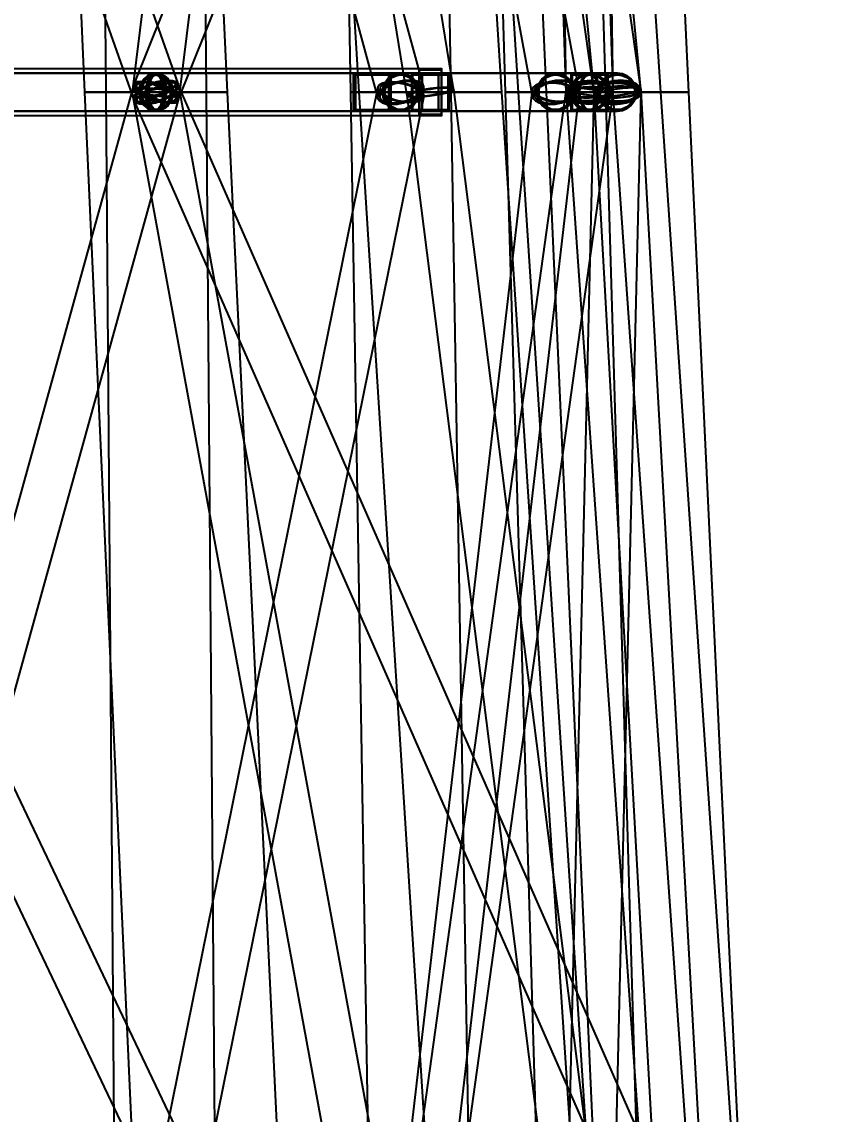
# Model space of a CAD drawing. Header units: millimetres. Extents: x -123812 to 252100, y -3000 to 639000.
# Drawn here: x 15920 to 24504, y 139013 to 150756 of the extents above; entities that cross this region are included whole.
import ezdxf

# ---------------------------------------------------------------- set-up
doc = ezdxf.new("R2010")
doc.units = ezdxf.units.MM
doc.layers.add('D-STR-DIM', color=7, linetype='Continuous', lineweight=13)
doc.layers.add('D-STR-STRC', color=7, linetype='Continuous', lineweight=25)
doc.styles.add('OpenSansCondensed-Light', font='OpenSansCondensed-Light.ttf')
doc.styles.add('TOWER_UNICODE', font='Arial Unicode.ttf')
doc.dimstyles.new('EZDXF', dxfattribs={"dimtxt": 0.25, "dimasz": 0.175, "dimexe": 0.375, "dimexo": 0.125, "dimgap": 0.1, "dimtad": 1, "dimlfac": 100, "dimzin": 12, "dimdsep": 46, "dimtxsty": 'OpenSansCondensed-Light', "dimblk": 'ARCHTICK', "dimcen": 2.5, "dimazin": 3, "dimtfac": 0.5, "dimtmove": 2, "dimatfit": 3})

# ---------------------------------------------------------------- blocks, each defined once
blk = doc.blocks.new('_ARCHTICK')
at = {"color": 0, "linetype": 'BYBLOCK', "const_width": 0.15}
blk.add_lwpolyline([(-0.5, -0.5), (0.5, 0.5)], dxfattribs=at)

msp = doc.modelspace()

# ---------------------------------------------------------------- linework, layer by layer
at = {"layer": 'D-STR-STRC'}
for points in [[(16002, 174960), (20061.5, 149960), (20070.1, 149952.6), (20095.1, 149948.4), (20135, 149947.8), (20186.9, 149950.7), (20247.4, 149956.9), (20312.3, 149966.1), (20377.2, 149977.6), (20437.7, 149990.6), (20489.6, 150004.3), (20529.5, 150017.7), (20554.6, 150029.9), (20563.1, 150040), (16503.6, 175040)], [(20200.5, 175030.4), (17110.6, 150030.4), (17119.1, 150019.1), (17144.3, 150006.5), (17184.4, 149993.5), (17236.6, 149980.9), (17297.4, 149969.6), (17362.7, 149960.4), (17427.9, 149953.9), (17488.7, 149950.5), (17541, 149950.5), (17581, 149953.9), (17606.2, 149960.4), (17614.8, 149969.6), (20704.7, 174969.6)], [(18537.9, 174965.2), (22072.9, 149965.2), (22081.5, 149956.8), (22106.6, 149951.3), (22146.6, 149949.2), (22198.7, 149950.5), (22259.3, 149955.2), (22324.4, 149962.9), (22389.6, 149973.2), (22450.2, 149985.3), (22502.3, 149998.4), (22542.3, 150011.6), (22567.4, 150024), (22576, 150034.8), (19041.1, 175034.8)], [(20943.6, 174992.1), (21770, 149992.1), (21778.6, 149976.6), (21804, 149962.6), (21844.3, 149951.3), (21896.9, 149943.2), (21958.1, 149939), (22023.8, 149939), (22089.5, 149943.1), (22150.8, 149951.1), (22203.3, 149962.4), (22243.7, 149976.3), (22269.1, 149991.8), (22277.7, 150007.9), (21451.3, 175007.9)], [(13590.2, 159907.4), (17128.4, 149907.4), (17150.7, 149886.5), (17187.4, 149873.5), (17236.3, 149869), (17293.8, 149873.5), (17356.2, 149886.5), (17419.1, 149907.4), (17478.2, 149934.5), (17529.6, 149966.1), (17569.7, 150000), (17595.8, 150033.9), (17606.1, 150065.5), (17599.9, 150092.6), (14061.7, 160092.6)], [(17023, 159933.6), (19749.5, 149933.6), (19765.7, 149906), (19797.6, 149884.9), (19842.8, 149871.6), (19898.5, 149867.1), (19960.6, 149871.6), (20025.1, 149884.9), (20087.5, 149906), (20143.6, 149933.6), (20189.5, 149965.6), (20222.2, 150000), (20239.3, 150034.4), (20239.8, 150066.4), (17513.3, 160066.4)], [(21149.4, 160102.5), (17132.1, 150102.5), (17125.3, 150083.7), (17134.7, 150059.2), (17159.6, 150030.6), (17198.3, 150000), (17248.3, 149969.4), (17306, 149940.8), (17367.6, 149916.3), (17428.9, 149897.5), (17485.6, 149885.6), (17534, 149881.6), (17570.7, 149885.6), (17593.2, 149897.5), (21610.5, 159897.5)], [(19562.9, 159965.5), (21408.5, 149965.5), (21417.1, 149933.4), (21442.2, 149905.9), (21482, 149884.7), (21534, 149871.4), (21594.5, 149866.9), (21659.4, 149871.4), (21724.4, 149884.7), (21784.9, 149905.9), (21836.8, 149933.4), (21876.6, 149965.5), (21901.7, 150000), (21910.2, 150034.5), (20064.6, 160034.5)], [(21108.2, 159966), (22073.3, 149966), (22090, 149934.3), (22122.6, 149907), (22169, 149886.1), (22226.1, 149873), (22289.8, 149868.5), (22355.9, 149873), (22419.8, 149886.1), (22477.2, 149907), (22524.3, 149934.3), (22557.7, 149966), (22575.2, 150000), (22575.6, 150034), (21610.5, 160034)], [(21615.7, 160000), (21769.9, 150000), (21777.1, 149966.9), (21801, 149936.1), (21840.2, 149909.7), (21891.8, 149889.4), (21952.5, 149876.6), (22018, 149872.3), (22083.9, 149876.6), (22145.8, 149889.4), (22199.3, 149909.7), (22240.8, 149936.1), (22267.6, 149966.9), (22277.7, 150000), (22123.6, 160000)], [(11994.6, 149796.8), (17362.7, 149796.8), (17383.6, 149803.7), (17403.2, 149824), (17419.9, 149856.3), (17432.8, 149898.4), (17440.9, 149947.4), (17443.6, 150000), (17440.9, 150052.6), (17432.8, 150101.6), (17419.9, 150143.7), (17403.2, 150176), (17383.6, 150196.3), (17362.7, 150203.2), (11994.6, 150203.2)], [(13867.9, 149796.8), (17364.2, 149796.8), (17407.4, 149803.7), (17447.7, 149824), (17482.3, 149856.3), (17508.9, 149898.4), (17525.6, 149947.4), (17531.3, 150000), (17525.6, 150052.6), (17508.9, 150101.6), (17482.3, 150143.7), (17447.7, 150176), (17407.4, 150196.3), (17364.2, 150203.2), (13867.9, 150203.2)], [(18173.2, 137610.1), (12223.4, 150110.1), (12209.7, 150114), (12181.4, 150110.1), (12140.4, 150098.7), (12089.4, 150080.6), (12032, 150057), (11972, 150029.5), (11913.6, 150000), (11860.7, 149970.5), (11816.9, 149943), (11785.2, 149919.4), (11767.8, 149901.3), (11765.8, 149889.9), (17715.7, 137389.9)], [(14146, 137442.7), (17610.3, 149942.7), (17601.5, 149970.4), (17576.5, 150000), (17537.1, 150029.6), (17485.9, 150057.3), (17426.4, 150081), (17362.6, 150099.2), (17299, 150110.6), (17239.8, 150114.5), (17189, 150110.6), (17150.3, 150099.2), (17126, 150081), (17118.1, 150057.3), (13653.8, 137557.3)], [(23088.9, 137596), (17595.7, 150096), (17590.6, 150107), (17569.9, 150110.8), (17535.1, 150107), (17488.5, 150096), (17433.4, 150078.3), (17373.4, 150055.4), (17312.7, 150028.7), (17255.5, 150000), (17205.5, 149971.3), (17166.2, 149944.6), (17140.4, 149921.7), (17129.6, 149904), (22622.8, 137404)], [(17710.4, 137443.9), (20242, 149943.9), (20242.5, 149971), (20226.1, 150000), (20194, 150029), (20148.3, 150056.1), (20092.1, 150079.4), (20029.2, 150097.2), (19964, 150108.4), (19900.9, 150112.2), (19844.2, 150108.4), (19797.7, 150097.2), (19764.6, 150079.4), (19747.2, 150056.1), (17215.7, 137556.1)], [(20456, 137471.9), (21911.8, 149971.9), (21905.6, 150000), (21882.5, 150028.1), (21844.3, 150054.3), (21793.5, 150076.8), (21733.5, 150094.1), (21668.5, 150104.9), (21602.9, 150108.6), (21541.1, 150104.9), (21487.3, 150094.1), (21445.3, 150076.8), (21417.9, 150054.3), (21407, 150028.1), (19951.2, 137528.1)], [(23152, 137525.6), (22275.8, 150025.6), (22260.1, 150049.5), (22228.4, 150070), (22182.6, 150085.7), (22126.1, 150095.6), (22062.6, 150099), (21996.4, 150095.6), (21932.1, 150085.7), (21874.1, 150070), (21826.3, 150049.5), (21791.9, 150025.6), (21773.3, 150000), (21771.9, 149974.4), (22648, 137474.4)], [(22280.3, 137500), (22578.1, 150000), (22566.3, 150026.9), (22538, 150052), (22495.1, 150073.5), (22440.6, 150090.1), (22378.2, 150100.5), (22312.1, 150104), (22246.9, 150100.5), (22187, 150090.1), (22136.4, 150073.5), (22098.6, 150052), (22076.3, 150026.9), (22070.8, 150000), (21773, 137500)], [(22207.8, 125045.2), (17612.6, 150045.2), (17604, 150051.7), (17579.1, 150054.7), (17539.4, 150053.9), (17487.6, 150049.5), (17427.4, 150041.7), (17362.7, 150031), (17298, 150018.3), (17237.7, 150004.2), (17186, 149989.9), (17146.3, 149976.3), (17121.3, 149964.3), (17112.8, 149954.8), (21708.1, 124954.8)], [(18795.4, 124965.7), (22275.5, 149965.7), (22266.9, 149976.5), (22241.7, 149988.9), (22201.8, 150002), (22149.6, 150015), (22089, 150027), (22023.8, 150037.1), (21958.7, 150044.7), (21898, 150049.3), (21845.9, 150050.5), (21805.9, 150048.3), (21780.8, 150042.7), (21772.2, 150034.3), (18292.1, 125034.3)], [(23735.3, 125031.2), (20564.3, 150031.2), (20555.8, 150040.2), (20530.6, 150046.5), (20490.5, 150049.6), (20438.3, 150049.3), (20377.6, 150045.6), (20312.3, 150038.9), (20247.1, 150029.5), (20186.3, 150018.1), (20134.1, 150005.4), (20094.1, 149992.4), (20068.9, 149979.9), (20060.3, 149968.8), (23231.3, 124968.8)], [(23971.5, 125013.2), (22578.1, 150013.2), (22569.4, 150029.4), (22544.1, 150043.6), (22503.8, 150054.8), (22451.3, 150062.2), (22390.1, 150065.5), (22324.4, 150064.2), (22258.8, 150058.6), (22197.6, 150049), (22145.1, 150036.1), (22104.8, 150020.7), (22079.5, 150003.8), (22070.8, 149986.8), (23464.3, 124986.8)]]:
    msp.add_lwpolyline(points, dxfattribs=at)
for points in [[(16155.1, 160000), (16594.8, 150000), (18130.6, 150000), (17664.5, 160000)], [(16728.5, 160000), (16823.6, 150000), (17904.8, 150000), (17807.8, 160000)], [(18933.1, 160000), (19544.4, 150000), (21080.2, 150000), (20442.5, 160000)], [(19274.1, 160000), (19454, 150000), (20535.2, 150000), (20353.4, 160000)], [(20625.2, 160000), (21255.9, 150000), (22791.8, 150000), (22134.6, 160000)], [(20819.7, 160000), (21118.8, 150000), (22200, 150000), (21899, 160000)], [(21114.9, 160000), (21556.5, 150000), (23092.4, 150000), (22624.4, 160000)], [(5244.4, 149750), (20437.3, 149750), (20437.3, 150250), (5244.4, 150250)], [(10812.8, 149800), (20401.9, 149800), (20401.9, 150200), (10812.8, 150200)], [(15466.5, 149800), (19873, 149800), (19873, 150200), (15466.5, 150200)], [(17180.5, 150000), (17186.8, 149947.4), (17205.1, 149898.4), (17234.3, 149856.3), (17272.3, 149824), (17316.6, 149803.7), (17364.2, 149796.8), (19994.6, 149796.8), (20042.1, 149803.7), (20086.4, 149824), (20124.5, 149856.3), (20153.7, 149898.4), (20172, 149947.4), (20178.3, 150000), (20172, 150052.6), (20153.7, 150101.6), (20124.5, 150143.7), (20086.4, 150176), (20042.1, 150196.3), (19994.6, 150203.2), (17364.2, 150203.2), (17316.6, 150196.3), (17272.3, 150176), (17234.3, 150143.7), (17205.1, 150101.6), (17186.8, 150052.6)], [(17547.8, 150000), (17541.6, 149947.4), (17523.2, 149898.4), (17494, 149856.3), (17456, 149824), (17411.7, 149803.7), (17364.2, 149796.8), (17316.6, 149803.7), (17272.3, 149824), (17234.3, 149856.3), (17205.1, 149898.4), (17186.8, 149947.4), (17180.5, 150000), (17186.8, 150052.6), (17205.1, 150101.6), (17234.3, 150143.7), (17272.3, 150176), (17316.6, 150196.3), (17364.2, 150203.2), (17411.7, 150196.3), (17456, 150176), (17494, 150143.7), (17523.2, 150101.6), (17541.6, 150052.6)], [(17531.3, 150000), (17525.6, 149947.4), (17508.9, 149898.4), (17482.3, 149856.3), (17447.7, 149824), (17407.4, 149803.7), (17364.2, 149796.8), (17320.9, 149803.7), (17280.6, 149824), (17246, 149856.3), (17219.4, 149898.4), (17202.7, 149947.4), (17197, 150000), (17202.7, 150052.6), (17219.4, 150101.6), (17246, 150143.7), (17280.6, 150176), (17320.9, 150196.3), (17364.2, 150203.2), (17407.4, 150196.3), (17447.7, 150176), (17482.3, 150143.7), (17508.9, 150101.6), (17525.6, 150052.6)], [(17251.7, 150000), (17255.5, 149947.4), (17266.6, 149898.4), (17284.2, 149856.3), (17307.2, 149824), (17334, 149803.7), (17362.7, 149796.8), (22023.8, 149796.8), (22052.6, 149803.7), (22079.3, 149824), (22102.3, 149856.3), (22119.9, 149898.4), (22131, 149947.4), (22134.8, 150000), (22131, 150052.6), (22119.9, 150101.6), (22102.3, 150143.7), (22079.3, 150176), (22052.6, 150196.3), (22023.8, 150203.2), (17362.7, 150203.2), (17334, 150196.3), (17307.2, 150176), (17284.2, 150143.7), (17266.6, 150101.6), (17255.5, 150052.6)], [(17473.6, 150000), (17469.9, 149947.4), (17458.8, 149898.4), (17441.1, 149856.3), (17418.2, 149824), (17391.4, 149803.7), (17362.7, 149796.8), (17334, 149803.7), (17307.2, 149824), (17284.2, 149856.3), (17266.6, 149898.4), (17255.5, 149947.4), (17251.7, 150000), (17255.5, 150052.6), (17266.6, 150101.6), (17284.2, 150143.7), (17307.2, 150176), (17334, 150196.3), (17362.7, 150203.2), (17391.4, 150196.3), (17418.2, 150176), (17441.1, 150143.7), (17458.8, 150101.6), (17469.9, 150052.6)], [(17443.6, 150000), (17440.9, 149947.4), (17432.8, 149898.4), (17419.9, 149856.3), (17403.2, 149824), (17383.6, 149803.7), (17362.7, 149796.8), (17341.7, 149803.7), (17322.2, 149824), (17305.4, 149856.3), (17292.6, 149898.4), (17284.5, 149947.4), (17281.7, 150000), (17284.5, 150052.6), (17292.6, 150101.6), (17305.4, 150143.7), (17322.2, 150176), (17341.7, 150196.3), (17362.7, 150203.2), (17383.6, 150196.3), (17403.2, 150176), (17419.9, 150143.7), (17432.8, 150101.6), (17440.9, 150052.6)], [(19487.3, 149800), (20512, 149800), (20512, 150200), (19487.3, 150200)], [(19487.3, 150200), (19886.5, 150200), (19886.5, 149800), (19487.3, 149800)], [(19490.9, 149800), (22219.8, 149800), (22219.8, 150200), (19490.9, 150200)], [(19490.9, 150200), (19882.9, 150200), (19882.9, 149800), (19490.9, 149800)], [(19500.8, 150200), (19873, 150200), (19873, 149800), (19500.8, 149800)], [(19799.3, 150000), (19805.9, 149947.4), (19825.4, 149898.4), (19856.5, 149856.3), (19896.9, 149824), (19944, 149803.7), (19994.6, 149796.8), (21659.4, 149796.8), (21709.9, 149803.7), (21757.1, 149824), (21797.5, 149856.3), (21828.6, 149898.4), (21848.1, 149947.4), (21854.7, 150000), (21848.1, 150052.6), (21828.6, 150101.6), (21797.5, 150143.7), (21757.1, 150176), (21709.9, 150196.3), (21659.4, 150203.2), (19994.6, 150203.2), (19944, 150196.3), (19896.9, 150176), (19856.5, 150143.7), (19825.4, 150101.6), (19805.9, 150052.6)], [(20190, 150000), (20183.3, 149947.4), (20163.8, 149898.4), (20132.7, 149856.3), (20092.3, 149824), (20045.2, 149803.7), (19994.6, 149796.8), (19944, 149803.7), (19896.9, 149824), (19856.5, 149856.3), (19825.4, 149898.4), (19805.9, 149947.4), (19799.3, 150000), (19805.9, 150052.6), (19825.4, 150101.6), (19856.5, 150143.7), (19896.9, 150176), (19944, 150196.3), (19994.6, 150203.2), (20045.2, 150196.3), (20092.3, 150176), (20132.7, 150143.7), (20163.8, 150101.6), (20183.3, 150052.6)], [(20178.3, 150000), (20172, 149947.4), (20153.7, 149898.4), (20124.5, 149856.3), (20086.4, 149824), (20042.1, 149803.7), (19994.6, 149796.8), (19947.1, 149803.7), (19902.8, 149824), (19864.7, 149856.3), (19835.6, 149898.4), (19817.2, 149947.4), (19811, 150000), (19817.2, 150052.6), (19835.6, 150101.6), (19864.7, 150143.7), (19902.8, 150176), (19947.1, 150196.3), (19994.6, 150203.2), (20042.1, 150196.3), (20086.4, 150176), (20124.5, 150143.7), (20153.7, 150101.6), (20172, 150052.6)], [(20112.7, 150200), (20512, 150200), (20512, 149800), (20112.7, 149800)], [(20437.3, 150250), (20187.3, 150250), (20187.3, 149750), (20437.3, 149750)], [(20431.3, 150238), (20193.3, 150238), (20193.3, 149762), (20431.3, 149762)], [(20222.8, 150200), (20401.9, 150200), (20401.9, 149800), (20222.8, 149800)], [(21457.5, 150000), (21464.4, 149947.4), (21484.6, 149898.4), (21516.6, 149856.3), (21558.4, 149824), (21607.1, 149803.7), (21659.4, 149796.8), (22324.4, 149796.8), (22376.7, 149803.7), (22425.4, 149824), (22467.2, 149856.3), (22499.3, 149898.4), (22519.4, 149947.4), (22526.3, 150000), (22519.4, 150052.6), (22499.3, 150101.6), (22467.2, 150143.7), (22425.4, 150176), (22376.7, 150196.3), (22324.4, 150203.2), (21659.4, 150203.2), (21607.1, 150196.3), (21558.4, 150176), (21516.6, 150143.7), (21484.6, 150101.6), (21464.4, 150052.6)], [(21861.3, 150000), (21854.4, 149947.4), (21834.2, 149898.4), (21802.1, 149856.3), (21760.3, 149824), (21711.6, 149803.7), (21659.4, 149796.8), (21607.1, 149803.7), (21558.4, 149824), (21516.6, 149856.3), (21484.6, 149898.4), (21464.4, 149947.4), (21457.5, 150000), (21464.4, 150052.6), (21484.6, 150101.6), (21516.6, 150143.7), (21558.4, 150176), (21607.1, 150196.3), (21659.4, 150203.2), (21711.6, 150196.3), (21760.3, 150176), (21802.1, 150143.7), (21834.2, 150101.6), (21854.4, 150052.6)], [(21854.7, 150000), (21848.1, 149947.4), (21828.6, 149898.4), (21797.5, 149856.3), (21757.1, 149824), (21709.9, 149803.7), (21659.4, 149796.8), (21608.8, 149803.7), (21561.7, 149824), (21521.3, 149856.3), (21490.2, 149898.4), (21470.7, 149947.4), (21464, 150000), (21470.7, 150052.6), (21490.2, 150101.6), (21521.3, 150143.7), (21561.7, 150176), (21608.8, 150196.3), (21659.4, 150203.2), (21709.9, 150196.3), (21757.1, 150176), (21797.5, 150143.7), (21828.6, 150101.6), (21848.1, 150052.6)], [(21820.9, 150000), (21827.8, 149947.4), (21848.1, 149898.4), (21880.4, 149856.3), (21922.4, 149824), (21971.3, 149803.7), (22023.8, 149796.8), (22324.4, 149796.8), (22377, 149803.7), (22425.9, 149824), (22467.9, 149856.3), (22500.2, 149898.4), (22520.4, 149947.4), (22527.3, 150000), (22520.4, 150052.6), (22500.2, 150101.6), (22467.9, 150143.7), (22425.9, 150176), (22377, 150196.3), (22324.4, 150203.2), (22023.8, 150203.2), (21971.3, 150196.3), (21922.4, 150176), (21880.4, 150143.7), (21848.1, 150101.6), (21827.8, 150052.6)], [(22226.7, 150000), (22219.8, 149947.4), (22199.6, 149898.4), (22167.3, 149856.3), (22125.3, 149824), (22076.4, 149803.7), (22023.8, 149796.8), (21971.3, 149803.7), (21922.4, 149824), (21880.4, 149856.3), (21848.1, 149898.4), (21827.8, 149947.4), (21820.9, 150000), (21827.8, 150052.6), (21848.1, 150101.6), (21880.4, 150143.7), (21922.4, 150176), (21971.3, 150196.3), (22023.8, 150203.2), (22076.4, 150196.3), (22125.3, 150176), (22167.3, 150143.7), (22199.6, 150101.6), (22219.8, 150052.6)], [(21827.8, 150200), (22219.8, 150200), (22219.8, 149800), (21827.8, 149800)], [(22134.8, 150000), (22131, 149947.4), (22119.9, 149898.4), (22102.3, 149856.3), (22079.3, 149824), (22052.6, 149803.7), (22023.8, 149796.8), (21995.1, 149803.7), (21968.4, 149824), (21945.4, 149856.3), (21927.7, 149898.4), (21916.7, 149947.4), (21912.9, 150000), (21916.7, 150052.6), (21927.7, 150101.6), (21945.4, 150143.7), (21968.4, 150176), (21995.1, 150196.3), (22023.8, 150203.2), (22052.6, 150196.3), (22079.3, 150176), (22102.3, 150143.7), (22119.9, 150101.6), (22131, 150052.6)], [(22527.3, 150000), (22520.4, 149947.4), (22500.2, 149898.4), (22467.9, 149856.3), (22425.9, 149824), (22377, 149803.7), (22324.4, 149796.8), (22271.9, 149803.7), (22223, 149824), (22181, 149856.3), (22148.7, 149898.4), (22128.5, 149947.4), (22121.5, 150000), (22128.5, 150052.6), (22148.7, 150101.6), (22181, 150143.7), (22223, 150176), (22271.9, 150196.3), (22324.4, 150203.2), (22377, 150196.3), (22425.9, 150176), (22467.9, 150143.7), (22500.2, 150101.6), (22520.4, 150052.6)], [(22526.3, 150000), (22519.4, 149947.4), (22499.3, 149898.4), (22467.2, 149856.3), (22425.4, 149824), (22376.7, 149803.7), (22324.4, 149796.8), (22272.2, 149803.7), (22223.5, 149824), (22181.7, 149856.3), (22149.6, 149898.4), (22129.4, 149947.4), (22122.6, 150000), (22129.4, 150052.6), (22149.6, 150101.6), (22181.7, 150143.7), (22223.5, 150176), (22272.2, 150196.3), (22324.4, 150203.2), (22376.7, 150196.3), (22425.4, 150176), (22467.2, 150143.7), (22499.3, 150101.6), (22519.4, 150052.6)], [(17151.8, 150000), (17191.2, 149970.4), (17242.5, 149942.7), (17302, 149919), (17365.7, 149900.8), (17429.4, 149889.4), (17488.6, 149885.5), (17539.3, 149889.4), (17578.1, 149900.8), (17602.3, 149919), (17610.3, 149942.7), (17601.5, 149970.4), (17576.5, 150000), (17537.1, 150029.6), (17485.9, 150057.3), (17426.4, 150081), (17362.6, 150099.2), (17299, 150110.6), (17239.8, 150114.5), (17189, 150110.6), (17150.3, 150099.2), (17126, 150081), (17118.1, 150057.3), (17126.8, 150029.6)], [(17569.7, 150000), (17529.6, 149966.1), (17478.2, 149934.5), (17419.1, 149907.4), (17356.2, 149886.5), (17293.8, 149873.5), (17236.3, 149869), (17187.4, 149873.5), (17150.7, 149886.5), (17128.4, 149907.4), (17122.2, 149934.5), (17132.6, 149966.1), (17158.6, 150000), (17198.8, 150033.9), (17250.1, 150065.5), (17309.3, 150092.6), (17372.2, 150113.5), (17434.5, 150126.5), (17492, 150131), (17540.9, 150126.5), (17577.7, 150113.5), (17599.9, 150092.6), (17606.1, 150065.5), (17595.8, 150033.9)], [(17527.1, 150000), (17565.8, 149969.4), (17590.7, 149940.8), (17600, 149916.3), (17593.2, 149897.5), (17570.7, 149885.6), (17534, 149881.6), (17485.6, 149885.6), (17428.9, 149897.5), (17367.6, 149916.3), (17306, 149940.8), (17248.3, 149969.4), (17198.3, 150000), (17159.6, 150030.6), (17134.7, 150059.2), (17125.3, 150083.7), (17132.1, 150102.5), (17154.7, 150114.4), (17191.4, 150118.4), (17239.7, 150114.4), (17296.5, 150102.5), (17357.8, 150083.7), (17419.4, 150059.2), (17477.1, 150030.6)], [(17255.5, 150000), (17205.5, 149971.3), (17166.2, 149944.6), (17140.4, 149921.7), (17129.6, 149904), (17134.8, 149893), (17155.5, 149889.2), (17190.3, 149893), (17236.9, 149904), (17292, 149921.7), (17351.9, 149944.6), (17412.6, 149971.3), (17469.9, 150000), (17519.9, 150028.7), (17559.1, 150055.4), (17585, 150078.3), (17595.7, 150096), (17590.6, 150107), (17569.9, 150110.8), (17535.1, 150107), (17488.5, 150096), (17433.4, 150078.3), (17373.4, 150055.4), (17312.7, 150028.7)], [(17172.7, 150000), (17208.3, 149973.3), (17254.4, 149948.4), (17308.1, 149927), (17365.6, 149910.6), (17422.9, 149900.3), (17476.3, 149896.8), (17522, 149900.3), (17557, 149910.6), (17578.8, 149927), (17586, 149948.4), (17578.1, 149973.3), (17555.6, 150000), (17520.1, 150026.7), (17473.9, 150051.6), (17420.2, 150073), (17362.8, 150089.4), (17305.4, 150099.7), (17252, 150103.2), (17206.3, 150099.7), (17171.3, 150089.4), (17149.5, 150073), (17142.3, 150051.6), (17150.2, 150026.7)], [(17549.4, 150000), (17513.3, 149969.4), (17467, 149940.9), (17413.7, 149916.5), (17357, 149897.7), (17300.8, 149885.9), (17248.9, 149881.9), (17204.8, 149885.9), (17171.7, 149897.7), (17151.6, 149916.5), (17146.1, 149940.9), (17155.4, 149969.4), (17178.9, 150000), (17215, 150030.6), (17261.3, 150059.1), (17314.7, 150083.5), (17371.4, 150102.3), (17427.6, 150114.1), (17479.5, 150118.1), (17523.5, 150114.1), (17556.6, 150102.3), (17576.7, 150083.5), (17582.3, 150059.1), (17573, 150030.6)], [(17510.9, 150000), (17545.8, 149972.4), (17568.2, 149946.6), (17576.7, 149924.5), (17570.5, 149907.5), (17550.2, 149896.9), (17517.1, 149893.2), (17473.5, 149896.9), (17422.3, 149907.5), (17367.1, 149924.5), (17311.6, 149946.6), (17259.5, 149972.4), (17214.5, 150000), (17179.6, 150027.6), (17157.1, 150053.4), (17148.7, 150075.5), (17154.8, 150092.5), (17175.1, 150103.1), (17208.2, 150106.8), (17251.8, 150103.1), (17303, 150092.5), (17358.3, 150075.5), (17413.8, 150053.4), (17465.9, 150027.6)], [(17266, 150000), (17221, 149974.1), (17185.6, 149950.1), (17162.2, 149929.4), (17152.6, 149913.5), (17157.2, 149903.5), (17175.9, 149900.1), (17207.3, 149903.5), (17249.2, 149913.5), (17298.9, 149929.4), (17353, 149950.1), (17407.7, 149974.1), (17459.3, 150000), (17504.4, 150025.9), (17539.8, 150049.9), (17563.1, 150070.6), (17572.8, 150086.5), (17568.1, 150096.5), (17549.5, 150099.9), (17518.1, 150096.5), (17476.1, 150086.5), (17426.4, 150070.6), (17372.4, 150049.9), (17317.7, 150025.9)], [(17533.4, 150000), (17527.6, 149951.5), (17510.7, 149906.4), (17483.8, 149867.6), (17448.8, 149837.9), (17408, 149819.2), (17364.2, 149812.8), (17320.4, 149819.2), (17279.6, 149837.9), (17244.5, 149867.6), (17217.6, 149906.4), (17200.7, 149951.5), (17195, 150000), (17200.7, 150048.5), (17217.6, 150093.6), (17244.5, 150132.4), (17279.6, 150162.1), (17320.4, 150180.8), (17364.2, 150187.2), (17408, 150180.8), (17448.8, 150162.1), (17483.8, 150132.4), (17510.7, 150093.6), (17527.6, 150048.5)], [(17518.1, 150000), (17512.9, 149951.5), (17497.5, 149906.4), (17473, 149867.6), (17441.1, 149837.9), (17404, 149819.2), (17364.2, 149812.8), (17324.3, 149819.2), (17287.2, 149837.9), (17255.3, 149867.6), (17230.8, 149906.4), (17215.4, 149951.5), (17210.2, 150000), (17215.4, 150048.5), (17230.8, 150093.6), (17255.3, 150132.4), (17287.2, 150162.1), (17324.3, 150180.8), (17364.2, 150187.2), (17404, 150180.8), (17441.1, 150162.1), (17473, 150132.4), (17497.5, 150093.6), (17512.9, 150048.5)], [(17464.9, 150000), (17461.4, 149951.5), (17451.2, 149906.4), (17435, 149867.6), (17413.8, 149837.9), (17389.1, 149819.2), (17362.7, 149812.8), (17336.2, 149819.2), (17311.6, 149837.9), (17290.4, 149867.6), (17274.2, 149906.4), (17263.9, 149951.5), (17260.5, 150000), (17263.9, 150048.5), (17274.2, 150093.6), (17290.4, 150132.4), (17311.6, 150162.1), (17336.2, 150180.8), (17362.7, 150187.2), (17389.1, 150180.8), (17413.8, 150162.1), (17435, 150132.4), (17451.2, 150093.6), (17461.4, 150048.5)], [(17437.3, 150000), (17434.7, 149951.5), (17427.3, 149906.4), (17415.4, 149867.6), (17400, 149837.9), (17382, 149819.2), (17362.7, 149812.8), (17343.4, 149819.2), (17325.4, 149837.9), (17310, 149867.6), (17298.1, 149906.4), (17290.7, 149951.5), (17288.1, 150000), (17290.7, 150048.5), (17298.1, 150093.6), (17310, 150132.4), (17325.4, 150162.1), (17343.4, 150180.8), (17362.7, 150187.2), (17382, 150180.8), (17400, 150162.1), (17415.4, 150132.4), (17427.3, 150093.6), (17434.7, 150048.5)], [(19499.2, 150188), (19874.6, 150188), (19874.6, 149812), (19499.2, 149812)], [(19502.7, 150188), (19871.1, 150188), (19871.1, 149812), (19502.7, 149812)], [(19511.9, 150188), (19861.9, 150188), (19861.9, 149812), (19511.9, 149812)], [(19763.1, 150000), (19795.2, 149971), (19840.9, 149943.9), (19897.1, 149920.6), (19960, 149902.8), (20025.2, 149891.6), (20088.3, 149887.8), (20145, 149891.6), (20191.5, 149902.8), (20224.6, 149920.6), (20242, 149943.9), (20242.5, 149971), (20226.1, 150000), (20194, 150029), (20148.3, 150056.1), (20092.1, 150079.4), (20029.2, 150097.2), (19964, 150108.4), (19900.9, 150112.2), (19844.2, 150108.4), (19797.7, 150097.2), (19764.6, 150079.4), (19747.2, 150056.1), (19746.7, 150029)], [(20222.2, 150000), (20189.5, 149965.6), (20143.6, 149933.6), (20087.5, 149906), (20025.1, 149884.9), (19960.6, 149871.6), (19898.5, 149867.1), (19842.8, 149871.6), (19797.6, 149884.9), (19765.7, 149906), (19749.5, 149933.6), (19749.9, 149965.6), (19767, 150000), (19799.7, 150034.4), (19845.6, 150066.4), (19901.7, 150094), (19964.1, 150115.1), (20028.6, 150128.4), (20090.7, 150132.9), (20146.4, 150128.4), (20191.7, 150115.1), (20223.5, 150094), (20239.8, 150066.4), (20239.3, 150034.4)], [(19785.9, 150000), (19814.8, 149973.8), (19856.1, 149949.4), (19906.7, 149928.4), (19963.4, 149912.4), (20022.2, 149902.3), (20079.1, 149898.8), (20130.2, 149902.3), (20172.1, 149912.4), (20201.9, 149928.4), (20217.6, 149949.4), (20218.1, 149973.8), (20203.4, 150000), (20174.4, 150026.2), (20133.2, 150050.6), (20082.5, 150071.6), (20025.8, 150087.6), (19967.1, 150097.7), (19910.1, 150101.2), (19859, 150097.7), (19817.1, 150087.6), (19787.3, 150071.6), (19771.6, 150050.6), (19771.1, 150026.2)], [(20199.8, 150000), (20170.4, 149969), (20129, 149940.1), (20078.4, 149915.3), (20022.1, 149896.2), (19964, 149884.3), (19907.9, 149880.2), (19857.8, 149884.3), (19817, 149896.2), (19788.2, 149915.3), (19773.6, 149940.1), (19774, 149969), (19789.4, 150000), (19818.9, 150031), (19860.3, 150059.9), (19910.8, 150084.7), (19967.1, 150103.8), (20025.2, 150115.7), (20081.3, 150119.8), (20131.4, 150115.7), (20172.3, 150103.8), (20201, 150084.7), (20215.6, 150059.9), (20215.2, 150031)], [(20174.6, 150000), (20168.4, 149951.5), (20150.5, 149906.4), (20121.9, 149867.6), (20084.6, 149837.9), (20041.2, 149819.2), (19994.6, 149812.8), (19948, 149819.2), (19904.6, 149837.9), (19867.3, 149867.6), (19838.7, 149906.4), (19820.8, 149951.5), (19814.6, 150000), (19820.8, 150048.5), (19838.7, 150093.6), (19867.3, 150132.4), (19904.6, 150162.1), (19948, 150180.8), (19994.6, 150187.2), (20041.2, 150180.8), (20084.6, 150162.1), (20121.9, 150132.4), (20150.5, 150093.6), (20168.4, 150048.5)], [(20163.8, 150000), (20158, 149951.5), (20141.1, 149906.4), (20114.2, 149867.6), (20079.2, 149837.9), (20038.4, 149819.2), (19994.6, 149812.8), (19950.8, 149819.2), (19910, 149837.9), (19875, 149867.6), (19848.1, 149906.4), (19831.2, 149951.5), (19825.4, 150000), (19831.2, 150048.5), (19848.1, 150093.6), (19875, 150132.4), (19910, 150162.1), (19950.8, 150180.8), (19994.6, 150187.2), (20038.4, 150180.8), (20079.2, 150162.1), (20114.2, 150132.4), (20141.1, 150093.6), (20158, 150048.5)], [(20124.7, 150188), (20500, 150188), (20500, 149812), (20124.7, 149812)], [(20228.2, 150188), (20396.5, 150188), (20396.5, 149812), (20228.2, 149812)], [(21413.2, 150000), (21436.2, 149971.9), (21474.5, 149945.7), (21525.3, 149923.2), (21585.3, 149905.9), (21650.3, 149895.1), (21715.9, 149891.4), (21777.7, 149895.1), (21831.4, 149905.9), (21873.4, 149923.2), (21900.9, 149945.7), (21911.8, 149971.9), (21905.6, 150000), (21882.5, 150028.1), (21844.3, 150054.3), (21793.5, 150076.8), (21733.5, 150094.1), (21668.5, 150104.9), (21602.9, 150108.6), (21541.1, 150104.9), (21487.3, 150094.1), (21445.3, 150076.8), (21417.9, 150054.3), (21407, 150028.1)], [(21901.7, 150000), (21876.6, 149965.5), (21836.8, 149933.4), (21784.9, 149905.9), (21724.4, 149884.7), (21659.4, 149871.4), (21594.5, 149866.9), (21534, 149871.4), (21482, 149884.7), (21442.2, 149905.9), (21417.1, 149933.4), (21408.5, 149965.5), (21417.1, 150000), (21442.1, 150034.5), (21482, 150066.6), (21533.9, 150094.1), (21594.4, 150115.3), (21659.3, 150128.6), (21724.3, 150133.1), (21784.8, 150128.6), (21836.7, 150115.3), (21876.6, 150094.1), (21901.7, 150066.6), (21910.2, 150034.5)], [(21437.4, 150000), (21458.2, 149974.7), (21492.7, 149951), (21538.5, 149930.8), (21592.6, 149915.2), (21651.2, 149905.4), (21710.4, 149902.1), (21766.1, 149905.4), (21814.5, 149915.2), (21852.4, 149930.8), (21877.1, 149951), (21887, 149974.7), (21881.3, 150000), (21860.6, 150025.3), (21826.1, 150049), (21780.3, 150069.2), (21726.2, 150084.8), (21667.6, 150094.6), (21608.4, 150097.9), (21552.7, 150094.6), (21504.3, 150084.8), (21466.4, 150069.2), (21441.7, 150049), (21431.8, 150025.3)], [(21877.8, 150000), (21855.3, 149968.9), (21819.3, 149940), (21772.5, 149915.1), (21718, 149896.1), (21659.4, 149884.1), (21600.9, 149880), (21546.3, 149884.1), (21499.5, 149896.1), (21463.6, 149915.1), (21441, 149940), (21433.2, 149968.9), (21440.9, 150000), (21463.5, 150031.1), (21499.4, 150060), (21546.3, 150084.9), (21600.8, 150103.9), (21659.3, 150115.9), (21717.9, 150120), (21772.4, 150115.9), (21819.3, 150103.9), (21855.2, 150084.9), (21877.8, 150060), (21885.5, 150031.1)], [(21845.4, 150000), (21839, 149951.5), (21820.5, 149906.4), (21790.9, 149867.6), (21752.4, 149837.9), (21707.5, 149819.2), (21659.4, 149812.8), (21611.3, 149819.2), (21566.4, 149837.9), (21527.9, 149867.6), (21498.3, 149906.4), (21479.7, 149951.5), (21473.4, 150000), (21479.7, 150048.5), (21498.3, 150093.6), (21527.9, 150132.4), (21566.4, 150162.1), (21611.3, 150180.8), (21659.4, 150187.2), (21707.5, 150180.8), (21752.4, 150162.1), (21790.9, 150132.4), (21820.5, 150093.6), (21839, 150048.5)], [(21839.4, 150000), (21833.2, 149951.5), (21815.2, 149906.4), (21786.6, 149867.6), (21749.4, 149837.9), (21706, 149819.2), (21659.4, 149812.8), (21612.8, 149819.2), (21569.4, 149837.9), (21532.1, 149867.6), (21503.5, 149906.4), (21485.6, 149951.5), (21479.4, 150000), (21485.6, 150048.5), (21503.5, 150093.6), (21532.1, 150132.4), (21569.4, 150162.1), (21612.8, 150180.8), (21659.4, 150187.2), (21706, 150180.8), (21749.4, 150162.1), (21786.6, 150132.4), (21815.2, 150093.6), (21833.2, 150048.5)], [(22277.7, 150000), (22267.6, 149966.9), (22240.8, 149936.1), (22199.3, 149909.7), (22145.8, 149889.4), (22083.9, 149876.6), (22018, 149872.3), (21952.5, 149876.6), (21891.8, 149889.4), (21840.2, 149909.7), (21801, 149936.1), (21777.1, 149966.9), (21769.9, 150000), (21780.1, 150033.1), (21806.9, 150063.9), (21848.4, 150090.3), (21901.9, 150110.6), (21963.7, 150123.4), (22029.7, 150127.7), (22095.2, 150123.4), (22155.8, 150110.6), (22207.5, 150090.3), (22246.6, 150063.9), (22270.6, 150033.1)], [(21773.3, 150000), (21771.9, 149974.4), (21787.5, 149950.5), (21819.3, 149930), (21865, 149914.3), (21921.6, 149904.4), (21985.1, 149901), (22051.2, 149904.4), (22115.5, 149914.3), (22173.6, 149930), (22221.4, 149950.5), (22255.8, 149974.4), (22274.3, 150000), (22275.8, 150025.6), (22260.1, 150049.5), (22228.4, 150070), (22182.6, 150085.7), (22126.1, 150095.6), (22062.6, 150099), (21996.4, 150095.6), (21932.1, 150085.7), (21874.1, 150070), (21826.3, 150049.5), (21791.9, 150025.6)], [(22252.8, 150000), (22243.6, 149970.2), (22219.5, 149942.4), (22182, 149918.6), (22133.8, 149900.3), (22078, 149888.8), (22018.6, 149884.8), (21959.5, 149888.8), (21904.8, 149900.3), (21858.3, 149918.6), (21823, 149942.4), (21801.4, 149970.2), (21794.9, 150000), (21804.1, 150029.8), (21828.2, 150057.6), (21865.7, 150081.4), (21913.9, 150099.7), (21969.7, 150111.2), (22029.1, 150115.2), (22088.2, 150111.2), (22142.8, 150099.7), (22189.4, 150081.4), (22224.7, 150057.6), (22246.3, 150029.8)], [(21798, 150000), (21796.7, 149976.9), (21810.8, 149955.4), (21839.4, 149936.9), (21880.7, 149922.7), (21931.6, 149913.8), (21988.9, 149910.8), (22048.5, 149913.8), (22106.5, 149922.7), (22158.8, 149936.9), (22201.9, 149955.4), (22232.9, 149976.9), (22249.7, 150000), (22251, 150023.1), (22236.9, 150044.6), (22208.2, 150063.1), (22167, 150077.3), (22116, 150086.2), (22058.8, 150089.2), (21999.1, 150086.2), (21941.2, 150077.3), (21888.8, 150063.1), (21845.7, 150044.6), (21814.7, 150023.1)], [(22210.8, 150000), (22204.4, 149951.5), (22185.7, 149906.4), (22156, 149867.6), (22117.3, 149837.9), (22072.2, 149819.2), (22023.8, 149812.8), (21975.5, 149819.2), (21930.4, 149837.9), (21891.7, 149867.6), (21862, 149906.4), (21843.3, 149951.5), (21836.9, 150000), (21843.3, 150048.5), (21862, 150093.6), (21891.7, 150132.4), (21930.4, 150162.1), (21975.5, 150180.8), (22023.8, 150187.2), (22072.2, 150180.8), (22117.3, 150162.1), (22156, 150132.4), (22185.7, 150093.6), (22204.4, 150048.5)], [(21839.6, 150188), (22208.1, 150188), (22208.1, 149812), (21839.6, 149812)], [(22126.1, 150000), (22122.6, 149951.5), (22112.4, 149906.4), (22096.1, 149867.6), (22074.9, 149837.9), (22050.3, 149819.2), (22023.8, 149812.8), (21997.4, 149819.2), (21972.7, 149837.9), (21951.6, 149867.6), (21935.3, 149906.4), (21925.1, 149951.5), (21921.6, 150000), (21925.1, 150048.5), (21935.3, 150093.6), (21951.6, 150132.4), (21972.7, 150162.1), (21997.4, 150180.8), (22023.8, 150187.2), (22050.3, 150180.8), (22074.9, 150162.1), (22096.1, 150132.4), (22112.4, 150093.6), (22122.6, 150048.5)], [(22070.8, 150000), (22082.6, 149973.1), (22110.9, 149948), (22153.8, 149926.5), (22208.3, 149909.9), (22270.7, 149899.5), (22336.7, 149896), (22402, 149899.5), (22461.9, 149909.9), (22512.5, 149926.5), (22550.3, 149948), (22572.6, 149973.1), (22578.1, 150000), (22566.3, 150026.9), (22538, 150052), (22495.1, 150073.5), (22440.6, 150090.1), (22378.2, 150100.5), (22312.1, 150104), (22246.9, 150100.5), (22187, 150090.1), (22136.4, 150073.5), (22098.6, 150052), (22076.3, 150026.9)], [(22575.2, 150000), (22557.7, 149966), (22524.3, 149934.3), (22477.2, 149907), (22419.8, 149886.1), (22355.9, 149873), (22289.8, 149868.5), (22226.1, 149873), (22169, 149886.1), (22122.6, 149907), (22090, 149934.3), (22073.3, 149966), (22073.7, 150000), (22091.2, 150034), (22124.6, 150065.7), (22171.7, 150093), (22229.1, 150113.9), (22293, 150127), (22359.1, 150131.5), (22422.8, 150127), (22479.8, 150113.9), (22526.3, 150093), (22558.9, 150065.7), (22575.6, 150034)], [(22095.8, 150000), (22106.4, 149975.7), (22131.9, 149953.1), (22170.6, 149933.7), (22219.7, 149918.8), (22276, 149909.4), (22335.5, 149906.2), (22394.3, 149909.4), (22448.4, 149918.8), (22494, 149933.7), (22528, 149953.1), (22548.2, 149975.7), (22553.1, 150000), (22542.5, 150024.3), (22516.9, 150046.9), (22478.3, 150066.3), (22429.2, 150081.2), (22372.9, 150090.6), (22313.4, 150093.8), (22254.5, 150090.6), (22200.5, 150081.2), (22154.9, 150066.3), (22120.9, 150046.9), (22100.7, 150024.3)], [(22550.5, 150000), (22534.7, 149969.3), (22504.6, 149940.7), (22462.2, 149916.2), (22410.4, 149897.3), (22352.8, 149885.5), (22293.2, 149881.5), (22235.7, 149885.5), (22184.3, 149897.3), (22142.5, 149916.2), (22113, 149940.7), (22098, 149969.3), (22098.4, 150000), (22114.2, 150030.7), (22144.3, 150059.3), (22186.7, 150083.8), (22238.5, 150102.7), (22296.1, 150114.5), (22355.7, 150118.5), (22413.1, 150114.5), (22464.5, 150102.7), (22506.4, 150083.8), (22535.9, 150059.3), (22550.9, 150030.7)], [(22511.4, 150000), (22505, 149951.5), (22486.3, 149906.4), (22456.6, 149867.6), (22417.9, 149837.9), (22372.8, 149819.2), (22324.4, 149812.8), (22276.1, 149819.2), (22231, 149837.9), (22192.3, 149867.6), (22162.6, 149906.4), (22143.9, 149951.5), (22137.5, 150000), (22143.9, 150048.5), (22162.6, 150093.6), (22192.3, 150132.4), (22231, 150162.1), (22276.1, 150180.8), (22324.4, 150187.2), (22372.8, 150180.8), (22417.9, 150162.1), (22456.6, 150132.4), (22486.3, 150093.6), (22505, 150048.5)], [(22510.4, 150000), (22504.1, 149951.5), (22485.5, 149906.4), (22456, 149867.6), (22417.4, 149837.9), (22372.6, 149819.2), (22324.4, 149812.8), (22276.3, 149819.2), (22231.5, 149837.9), (22192.9, 149867.6), (22163.4, 149906.4), (22144.8, 149951.5), (22138.5, 150000), (22144.8, 150048.5), (22163.4, 150093.6), (22192.9, 150132.4), (22231.5, 150162.1), (22276.3, 150180.8), (22324.4, 150187.2), (22372.6, 150180.8), (22417.4, 150162.1), (22456, 150132.4), (22485.5, 150093.6), (22504.1, 150048.5)], [(16594.8, 150000), (17160, 137500), (18728.9, 137500), (18130.6, 150000)], [(18130.6, 150000), (18104.4, 150000), (18027.7, 150000), (17905.7, 150000), (17746.6, 150000), (17561.4, 150000), (17362.7, 150000), (17163.9, 150000), (16978.7, 150000), (16819.7, 150000), (16697.6, 150000), (16620.9, 150000), (16594.8, 150000), (16620.9, 150000), (16697.6, 150000), (16819.7, 150000), (16978.7, 150000), (17163.9, 150000), (17362.7, 150000), (17561.4, 150000), (17746.6, 150000), (17905.7, 150000), (18027.7, 150000), (18104.4, 150000)], [(16823.6, 150000), (16921.2, 137500), (18004.8, 137500), (17904.8, 150000)], [(17904.8, 150000), (17886.3, 150000), (17832.3, 150000), (17746.4, 150000), (17634.5, 150000), (17504.1, 150000), (17364.2, 150000), (17224.2, 150000), (17093.9, 150000), (16981.9, 150000), (16896, 150000), (16842, 150000), (16823.6, 150000), (16842, 150000), (16896, 150000), (16981.9, 150000), (17093.9, 150000), (17224.2, 150000), (17364.2, 150000), (17504.1, 150000), (17634.5, 150000), (17746.4, 150000), (17832.3, 150000), (17886.3, 150000)], [(17362.7, 149960.4), (17297.4, 149969.6), (17236.6, 149980.9), (17184.4, 149993.5), (17144.3, 150006.5), (17119.1, 150019.1), (17110.6, 150030.4), (17119.1, 150039.6), (17144.3, 150046.1), (17184.4, 150049.5), (17236.6, 150049.5), (17297.4, 150046.1), (17362.7, 150039.6), (17427.9, 150030.4), (17488.7, 150019.1), (17541, 150006.5), (17581, 149993.5), (17606.2, 149980.9), (17614.8, 149969.6), (17606.2, 149960.4), (17581, 149953.9), (17541, 149950.5), (17488.7, 149950.5), (17427.9, 149953.9)], [(17362.7, 150031), (17298, 150018.3), (17237.7, 150004.2), (17186, 149989.9), (17146.3, 149976.3), (17121.3, 149964.3), (17112.8, 149954.8), (17121.3, 149948.3), (17146.3, 149945.3), (17186, 149946.1), (17237.7, 149950.5), (17298, 149958.3), (17362.7, 149969), (17427.4, 149981.7), (17487.6, 149995.8), (17539.4, 150010.1), (17579.1, 150023.7), (17604, 150035.7), (17612.6, 150045.2), (17604, 150051.7), (17579.1, 150054.7), (17539.4, 150053.9), (17487.6, 150049.5), (17427.4, 150041.7)], [(17362.7, 149964.3), (17303.8, 149972.6), (17249, 149982.8), (17201.9, 149994.1), (17165.8, 150005.9), (17143.1, 150017.2), (17135.4, 150027.4), (17143.1, 150035.7), (17165.8, 150041.6), (17201.9, 150044.6), (17249, 150044.6), (17303.8, 150041.6), (17362.7, 150035.7), (17421.5, 150027.4), (17476.3, 150017.2), (17523.4, 150005.9), (17559.5, 149994.1), (17582.2, 149982.8), (17590, 149972.6), (17582.2, 149964.3), (17559.5, 149958.4), (17523.4, 149955.4), (17476.3, 149955.4), (17421.5, 149958.4)], [(17362.7, 150028), (17304.4, 150016.5), (17250, 150003.8), (17203.4, 149990.9), (17167.6, 149978.7), (17145.1, 149967.8), (17137.4, 149959.2), (17145.1, 149953.4), (17167.6, 149950.7), (17203.4, 149951.4), (17250, 149955.4), (17304.4, 149962.4), (17362.7, 149972), (17421, 149983.5), (17475.3, 149996.2), (17522, 150009.1), (17557.8, 150021.3), (17580.3, 150032.2), (17588, 150040.8), (17580.3, 150046.6), (17557.8, 150049.3), (17522, 150048.6), (17475.3, 150044.6), (17421, 150037.6)], [(19454, 150000), (19661.8, 137500), (20745.4, 137500), (20535.2, 150000)], [(20535.2, 150000), (20516.8, 150000), (20462.8, 150000), (20376.9, 150000), (20264.9, 150000), (20134.5, 150000), (19994.6, 150000), (19854.7, 150000), (19724.3, 150000), (19612.3, 150000), (19526.4, 150000), (19472.4, 150000), (19454, 150000), (19472.4, 150000), (19526.4, 150000), (19612.3, 150000), (19724.3, 150000), (19854.7, 150000), (19994.6, 150000), (20134.5, 150000), (20264.9, 150000), (20376.9, 150000), (20462.8, 150000), (20516.8, 150000)], [(19544.4, 150000), (20335.6, 137500), (21904.5, 137500), (21080.2, 150000)], [(21080.2, 150000), (21054.1, 150000), (20977.4, 150000), (20855.3, 150000), (20696.3, 150000), (20511.1, 150000), (20312.3, 150000), (20113.6, 150000), (19928.4, 150000), (19769.3, 150000), (19647.3, 150000), (19570.6, 150000), (19544.4, 150000), (19570.6, 150000), (19647.3, 150000), (19769.3, 150000), (19928.4, 150000), (20113.6, 150000), (20312.3, 150000), (20511.1, 150000), (20696.3, 150000), (20855.3, 150000), (20977.4, 150000), (21054.1, 150000)], [(20312.3, 150038.9), (20247.1, 150029.5), (20186.3, 150018.1), (20134.1, 150005.4), (20094.1, 149992.4), (20068.9, 149979.9), (20060.3, 149968.8), (20068.9, 149959.8), (20094.1, 149953.5), (20134.1, 149950.4), (20186.3, 149950.7), (20247.1, 149954.4), (20312.3, 149961.1), (20377.6, 149970.5), (20438.3, 149981.9), (20490.5, 149994.6), (20530.6, 150007.6), (20555.8, 150020.1), (20564.3, 150031.2), (20555.8, 150040.2), (20530.6, 150046.5), (20490.5, 150049.6), (20438.3, 150049.3), (20377.6, 150045.6)], [(20312.3, 150033.9), (20247.4, 150022.4), (20186.9, 150009.4), (20135, 149995.7), (20095.1, 149982.3), (20070.1, 149970.1), (20061.5, 149960), (20070.1, 149952.6), (20095.1, 149948.4), (20135, 149947.8), (20186.9, 149950.7), (20247.4, 149956.9), (20312.3, 149966.1), (20377.2, 149977.6), (20437.7, 149990.6), (20489.6, 150004.3), (20529.5, 150017.7), (20554.6, 150029.9), (20563.1, 150040), (20554.6, 150047.4), (20529.5, 150051.6), (20489.6, 150052.2), (20437.7, 150049.3), (20377.2, 150043.1)], [(20312.3, 150035.1), (20253.5, 150026.6), (20198.7, 150016.3), (20151.7, 150004.9), (20115.5, 149993.2), (20092.8, 149981.9), (20085.1, 149971.9), (20092.8, 149963.7), (20115.5, 149958.1), (20151.7, 149955.3), (20198.7, 149955.6), (20253.5, 149958.9), (20312.3, 149964.9), (20371.1, 149973.4), (20425.9, 149983.7), (20473, 149995.1), (20509.1, 150006.8), (20531.8, 150018.1), (20539.5, 150028.1), (20531.8, 150036.3), (20509.1, 150041.9), (20473, 150044.7), (20425.9, 150044.4), (20371.1, 150041.1)], [(20312.3, 150030.6), (20253.8, 150020.2), (20199.3, 150008.4), (20152.5, 149996.1), (20116.5, 149984), (20093.9, 149973.1), (20086.2, 149963.9), (20093.9, 149957.3), (20116.5, 149953.5), (20152.5, 149952.9), (20199.3, 149955.5), (20253.8, 149961.2), (20312.3, 149969.4), (20370.8, 149979.8), (20425.4, 149991.6), (20472.2, 150003.9), (20508.1, 150016), (20530.7, 150026.9), (20538.4, 150036.1), (20530.7, 150042.7), (20508.1, 150046.5), (20472.2, 150047.1), (20425.4, 150044.5), (20370.8, 150038.8)], [(21118.8, 150000), (21484.9, 137500), (22568.5, 137500), (22200, 150000)], [(22200, 150000), (22181.6, 150000), (22127.6, 150000), (22041.7, 150000), (21929.7, 150000), (21799.3, 150000), (21659.4, 150000), (21519.5, 150000), (21389.1, 150000), (21277.1, 150000), (21191.2, 150000), (21137.2, 150000), (21118.8, 150000), (21137.2, 150000), (21191.2, 150000), (21277.1, 150000), (21389.1, 150000), (21519.5, 150000), (21659.4, 150000), (21799.3, 150000), (21929.7, 150000), (22041.7, 150000), (22127.6, 150000), (22181.6, 150000)], [(21255.9, 150000), (22071.4, 137500), (23640.2, 137500), (22791.8, 150000)], [(22791.8, 150000), (22765.6, 150000), (22688.9, 150000), (22566.8, 150000), (22407.8, 150000), (22222.6, 150000), (22023.8, 150000), (21825.1, 150000), (21639.9, 150000), (21480.8, 150000), (21358.8, 150000), (21282.1, 150000), (21255.9, 150000), (21282.1, 150000), (21358.8, 150000), (21480.8, 150000), (21639.9, 150000), (21825.1, 150000), (22023.8, 150000), (22222.6, 150000), (22407.8, 150000), (22566.8, 150000), (22688.9, 150000), (22765.6, 150000)], [(21556.5, 150000), (22115.5, 137500), (23684.4, 137500), (23092.4, 150000)], [(23092.4, 150000), (23066.2, 150000), (22989.5, 150000), (22867.4, 150000), (22708.4, 150000), (22523.2, 150000), (22324.4, 150000), (22125.7, 150000), (21940.5, 150000), (21781.4, 150000), (21659.4, 150000), (21582.7, 150000), (21556.5, 150000), (21582.7, 150000), (21659.4, 150000), (21781.4, 150000), (21940.5, 150000), (22125.7, 150000), (22324.4, 150000), (22523.2, 150000), (22708.4, 150000), (22867.4, 150000), (22989.5, 150000), (23066.2, 150000)], [(22023.8, 149939), (21958.1, 149939), (21896.9, 149943.2), (21844.3, 149951.3), (21804, 149962.6), (21778.6, 149976.6), (21770, 149992.1), (21778.6, 150008.2), (21804, 150023.7), (21844.3, 150037.6), (21896.9, 150048.9), (21958.1, 150056.9), (22023.8, 150061), (22089.5, 150061), (22150.8, 150056.8), (22203.3, 150048.7), (22243.7, 150037.4), (22269.1, 150023.4), (22277.7, 150007.9), (22269.1, 149991.8), (22243.7, 149976.3), (22203.3, 149962.4), (22150.8, 149951.1), (22089.5, 149943.1)], [(22023.8, 149962.9), (21958.7, 149973), (21898, 149985), (21845.9, 149998), (21805.9, 150011.1), (21780.8, 150023.5), (21772.2, 150034.3), (21780.8, 150042.7), (21805.9, 150048.3), (21845.9, 150050.5), (21898, 150049.3), (21958.7, 150044.7), (22023.8, 150037.1), (22089, 150027), (22149.6, 150015), (22201.8, 150002), (22241.7, 149988.9), (22266.9, 149976.5), (22275.5, 149965.7), (22266.9, 149957.3), (22241.7, 149951.7), (22201.8, 149949.5), (22149.6, 149950.7), (22089, 149955.3)], [(22023.8, 149945), (21964.6, 149945), (21909.4, 149948.8), (21862, 149956.1), (21825.6, 149966.3), (21802.8, 149978.9), (21795, 149992.9), (21802.8, 150007.4), (21825.6, 150021.3), (21862, 150033.9), (21909.4, 150044.1), (21964.6, 150051.3), (22023.8, 150055), (22083.1, 150055), (22138.3, 150051.2), (22185.7, 150043.9), (22222.1, 150033.7), (22244.9, 150021.1), (22252.7, 150007.1), (22244.9, 149992.6), (22222.1, 149978.7), (22185.7, 149966.1), (22138.3, 149955.9), (22083.1, 149948.7)], [(22023.8, 149966.5), (21965.1, 149975.7), (21910.4, 149986.5), (21863.4, 149998.2), (21827.4, 150010), (21804.7, 150021.2), (21797, 150030.9), (21804.7, 150038.5), (21827.4, 150043.5), (21863.4, 150045.5), (21910.4, 150044.4), (21965.1, 150040.3), (22023.8, 150033.5), (22082.6, 150024.3), (22137.3, 150013.5), (22184.2, 150001.8), (22220.3, 149990), (22243, 149978.8), (22250.7, 149969.1), (22243, 149961.5), (22220.3, 149956.5), (22184.2, 149954.5), (22137.3, 149955.6), (22082.6, 149959.7)], [(22324.4, 149935.8), (22258.8, 149934.5), (22197.6, 149937.8), (22145.1, 149945.2), (22104.8, 149956.4), (22079.5, 149970.6), (22070.8, 149986.8), (22079.5, 150003.8), (22104.8, 150020.7), (22145.1, 150036.1), (22197.6, 150049), (22258.8, 150058.6), (22324.4, 150064.2), (22390.1, 150065.5), (22451.3, 150062.2), (22503.8, 150054.8), (22544.1, 150043.6), (22569.4, 150029.4), (22578.1, 150013.2), (22569.4, 149996.2), (22544.1, 149979.3), (22503.8, 149963.9), (22451.3, 149951), (22390.1, 149941.4)], [(22324.4, 150037.1), (22259.3, 150026.8), (22198.7, 150014.7), (22146.6, 150001.6), (22106.6, 149988.4), (22081.5, 149976), (22072.9, 149965.2), (22081.5, 149956.8), (22106.6, 149951.3), (22146.6, 149949.2), (22198.7, 149950.5), (22259.3, 149955.2), (22324.4, 149962.9), (22389.6, 149973.2), (22450.2, 149985.3), (22502.3, 149998.4), (22542.3, 150011.6), (22567.4, 150024), (22576, 150034.8), (22567.4, 150043.2), (22542.3, 150048.7), (22502.3, 150050.8), (22450.2, 150049.5), (22389.6, 150044.8)], [(22324.4, 149942.1), (22265.3, 149941), (22210.1, 149943.9), (22162.8, 149950.6), (22126.4, 149960.7), (22103.6, 149973.5), (22095.8, 149988.1), (22103.6, 150003.5), (22126.4, 150018.6), (22162.8, 150032.5), (22210.1, 150044.2), (22265.3, 150052.8), (22324.4, 150057.9), (22383.6, 150059), (22438.8, 150056.1), (22486.1, 150049.4), (22522.5, 150039.3), (22545.3, 150026.5), (22553.1, 150011.9), (22545.3, 149996.5), (22522.5, 149981.4), (22486.1, 149967.5), (22438.8, 149955.8), (22383.6, 149947.2)], [(22324.4, 150033.4), (22265.7, 150024.2), (22211, 150013.3), (22164.1, 150001.4), (22128, 149989.5), (22105.4, 149978.3), (22097.7, 149968.6), (22105.4, 149961), (22128, 149956.1), (22164.1, 149954.2), (22211, 149955.4), (22265.7, 149959.6), (22324.4, 149966.6), (22383.1, 149975.8), (22437.8, 149986.7), (22484.8, 149998.6), (22520.9, 150010.5), (22543.5, 150021.7), (22551.2, 150031.4), (22543.5, 150039), (22520.9, 150043.9), (22484.8, 150045.8), (22437.8, 150044.6), (22383.1, 150040.4)]]:
    msp.add_lwpolyline(points, close=True, dxfattribs=at)

# ---------------------------------------------------------------- dimensions: what is measured, and where the dimension line sits
at = {"layer": 'D-STR-DIM'}
for base, p2 in [((187000, 0), (0, 450000)), ((250000, 0), (0, 375000)), ((124000, 0), (0, 350000))]:
    msp.add_linear_dim(base=base, p1=(0, 0), p2=p2, angle=90, dimstyle='EZDXF', override={"dimtxt": 8400, "dimasz": 3750, "dimexe": 2100, "dimexo": 1800, "dimgap": 2100, "dimtad": 1, "dimdec": 0, "dimlfac": 1, "dimlunit": 2, "dimtxsty": 'TOWER_UNICODE', "dimclrd": 7, "dimclre": 7, "dimclrt": 7}, dxfattribs=at).render()

doc.saveas('drawing.dxf')
